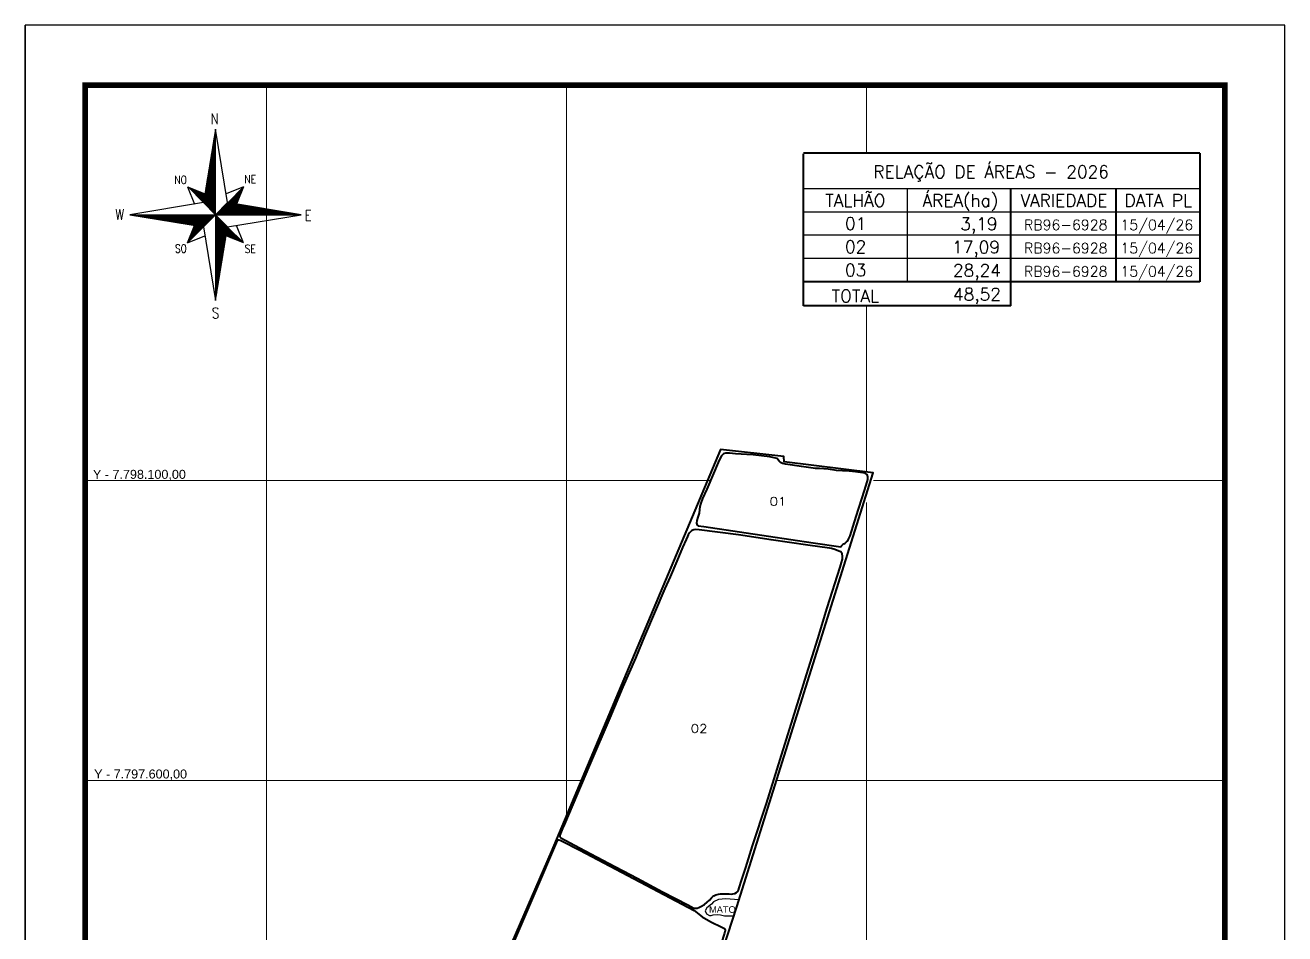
# Model space of a CAD drawing. Header units: millimetres. Extents: x 728997 to 731098, y 7795889 to 7798859.
# Drawn here: x 728997 to 731097, y 7797344 to 7798859 of the extents above; entities that cross this region are included whole.
import ezdxf
from ezdxf.enums import TextEntityAlignment as Align

# ---------------------------------------------------------------- set-up
doc = ezdxf.new("R2010")
doc.units = ezdxf.units.MM
doc.linetypes.add('LIN0', pattern=[0])
for name, color, linetype, lineweight in [('0114000536', 1, 'Continuous', 40), ('0114000536001', 5, 'Continuous', 40), ('0114000536002', 5, 'Continuous', 40), ('0114000536003', 5, 'Continuous', 40), ('MALHA', 253, 'Continuous', 13)]:
    doc.layers.add(name, color=color, linetype=linetype, lineweight=lineweight)
for name, color, linetype in [('MARGEM', 5, 'Continuous'), ('MATO', 3, 'Continuous'), ('QUADRO_DE_AREAS_CANA_2026', 7, 'Continuous'), ('SETA_NORTE', 3, 'Continuous'), ('TEXTO', 7, 'Continuous'), ('TEXTO_TALHÕES', 7, 'Continuous')]:
    doc.layers.add(name, color=color, linetype=linetype)
doc.styles.add('ROMANS', font='romans', dxfattribs={"height": 0.2})
doc.styles.add('SIMPLEX', font='simplex', dxfattribs={"height": 0.2})
doc.styles.add('tGArial11', font='arial.ttf', dxfattribs={"height": 0.0017})

# ---------------------------------------------------------------- blocks, each defined once
blk = doc.blocks.new('A$C7F984228')
at = {"layer": 'SETA_NORTE', "linetype": 'Continuous'}
h = blk.add_hatch(dxfattribs=at)
h.set_pattern_fill('ANSI31', color=256, scale=5, angle=-90, style=0)
h.set_pattern_definition([(315, (-7849212.488, 504478.853), (11.22532015, 11.22532015), [])])
h.paths.add_polyline_path([(2671, 3542), (2716, 3816), (2183, 4030)])
h = blk.add_hatch(dxfattribs=at)
h.set_pattern_fill('ANSI31', color=256, scale=5, angle=180, style=0)
h.set_pattern_definition([(225, (504349.028, 7855425.992), (11.22532015, -11.22532015), [])])
h.paths.add_polyline_path([(3412, 3542), (3686, 3497), (3900, 4030)])
h = blk.add_hatch(dxfattribs=at)
h.set_pattern_fill('ANSI31', color=256, scale=5, style=0)
h.set_pattern_definition([(45, (-498265.35, -7849082.662), (-11.22532015, 11.22532015), [])])
h.paths.add_polyline_path([(2671, 2801), (2397, 2846), (2183, 2313)])
h = blk.add_hatch(dxfattribs=at)
h.set_pattern_fill('ANSI31', color=256, scale=5, angle=90, style=0)
h.set_pattern_definition([(135, (7855296.166, -498135.524), (-11.22532015, -11.22532015), [])])
h.paths.add_polyline_path([(3412, 2801), (3367, 2527), (3900, 2313)])
for p, q in [((2967, 5339), (3042, 5413)), ((2972, 5366), (3042, 5437)), ((2976, 5394), (3042, 5460)), ((2981, 5422), (3042, 5483)), ((2985, 5450), (3042, 5506)), ((2990, 5477), (3042, 5529)), ((2994, 5505), (3042, 5552)), ((2999, 5533), (3042, 5576)), ((3004, 5561), (3042, 5599)), ((3008, 5588), (3042, 5622)), ((3013, 5616), (3042, 5645)), ((3017, 5644), (3042, 5668)), ((3022, 5671), (3042, 5691)), ((3026, 5699), (3042, 5715)), ((3031, 5727), (3042, 5738)), ((3036, 5755), (3042, 5761)), ((3040, 5782), (3042, 5784)), ((2889, 4867), (3042, 5020)), ((2894, 4895), (3042, 5043)), ((2899, 4923), (3042, 5066)), ((2903, 4950), (3042, 5089)), ((2908, 4978), (3042, 5112)), ((2912, 5006), (3042, 5135)), ((2917, 5034), (3042, 5159)), ((2921, 5061), (3042, 5182)), ((2926, 5089), (3042, 5205)), ((2931, 5117), (3042, 5228)), ((2935, 5145), (3042, 5251)), ((2940, 5172), (3042, 5274)), ((2944, 5200), (3042, 5298)), ((2949, 5228), (3042, 5321)), ((2953, 5255), (3042, 5344)), ((2958, 5283), (3042, 5367)), ((2963, 5311), (3042, 5390)), ((2816, 4423), (3042, 4649)), ((2821, 4451), (3042, 4672)), ((2825, 4479), (3042, 4695)), ((2830, 4507), (3042, 4718)), ((2835, 4534), (3042, 4742)), ((2839, 4562), (3042, 4765)), ((2844, 4590), (3042, 4788)), ((2848, 4618), (3042, 4811)), ((2853, 4645), (3042, 4834)), ((2857, 4673), (3042, 4857)), ((2862, 4701), (3042, 4881)), ((2867, 4729), (3042, 4904)), ((2871, 4756), (3042, 4927)), ((2876, 4784), (3042, 4950)), ((2880, 4812), (3042, 4973)), ((2885, 4839), (3042, 4996)), ((2739, 3952), (3042, 4255)), ((2743, 3980), (3042, 4278)), ((2748, 4007), (3042, 4301)), ((2752, 4035), (3042, 4325)), ((2757, 4063), (3042, 4348)), ((2762, 4091), (3042, 4371)), ((2766, 4118), (3042, 4394)), ((2771, 4146), (3042, 4417)), ((2775, 4174), (3042, 4440)), ((2780, 4202), (3042, 4464)), ((2784, 4229), (3042, 4487)), ((2789, 4257), (3042, 4510)), ((2794, 4285), (3042, 4533)), ((2798, 4313), (3042, 4556)), ((2803, 4340), (3042, 4579)), ((2807, 4368), (3042, 4603)), ((2812, 4396), (3042, 4626)), ((2183, 4030), (2716, 3816)), ((2183, 4030), (2397, 3497)), ((2674, 3540), (3042, 3908)), ((2675, 3564), (3042, 3931)), ((2679, 3591), (3042, 3954)), ((2684, 3619), (3042, 3977)), ((2685, 3528), (3042, 3885)), ((2688, 3647), (3042, 4000)), ((2693, 3675), (3042, 4024)), ((2697, 3517), (3042, 3861)), ((2698, 3702), (3042, 4047)), ((2702, 3730), (3042, 4070)), ((2707, 3758), (3042, 4093)), ((2711, 3786), (3042, 4116)), ((2716, 3813), (3042, 4139)), ((2720, 3841), (3042, 4163)), ((2725, 3869), (3042, 4186)), ((2730, 3897), (3042, 4209)), ((2734, 3924), (3042, 4232)), ((3900, 4030), (3367, 3816)), ((3900, 4030), (3686, 3497)), ((2709, 3505), (3042, 3838)), ((2720, 3493), (3042, 3815)), ((2732, 3482), (3042, 3792)), ((2743, 3470), (3042, 3769)), ((2755, 3459), (3042, 3746)), ((2766, 3447), (3042, 3722)), ((2778, 3435), (3042, 3699)), ((2790, 3424), (3042, 3676)), ((2801, 3412), (3042, 3653)), ((2813, 3401), (3042, 3630)), ((2824, 3389), (3042, 3607)), ((2836, 3378), (3042, 3583)), ((2848, 3366), (3042, 3560)), ((2859, 3354), (3042, 3537)), ((2871, 3343), (3042, 3514)), ((2882, 3331), (3042, 3491)), ((3047, 3172), (3417, 3542)), ((3070, 3172), (3437, 3538)), ((3093, 3172), (3457, 3535)), ((3117, 3172), (3477, 3532)), ((3140, 3172), (3497, 3528)), ((3163, 3172), (3516, 3525)), ((3186, 3172), (3536, 3522)), ((3209, 3172), (3556, 3519)), ((3232, 3172), (3576, 3515)), ((3256, 3172), (3596, 3512)), ((3279, 3172), (3616, 3509)), ((3302, 3172), (3636, 3506)), ((3325, 3172), (3656, 3502)), ((3348, 3172), (3676, 3499)), ((3371, 3172), (3695, 3496)), ((3395, 3172), (3715, 3492)), ((3418, 3172), (3735, 3489)), ((3441, 3172), (3755, 3486)), ((3464, 3172), (3775, 3483)), ((3487, 3172), (3795, 3479)), ((3510, 3172), (3815, 3476)), ((3534, 3172), (3835, 3473)), ((428, 3170), (429, 3172)), ((448, 3167), (453, 3172)), ((468, 3164), (476, 3172)), ((488, 3161), (499, 3172)), ((508, 3157), (522, 3172)), ((528, 3154), (545, 3172)), ((548, 3151), (568, 3172)), ((567, 3148), (592, 3172)), ((587, 3144), (615, 3172)), ((607, 3141), (638, 3172)), ((627, 3138), (661, 3172)), ((647, 3134), (684, 3172)), ((667, 3131), (707, 3172)), ((687, 3128), (731, 3172)), ((707, 3125), (754, 3172)), ((727, 3121), (777, 3172)), ((746, 3118), (800, 3172)), ((766, 3115), (823, 3172)), ((786, 3112), (846, 3172)), ((806, 3108), (870, 3172)), ((826, 3105), (893, 3172)), ((846, 3102), (916, 3172)), ((866, 3098), (939, 3172)), ((886, 3095), (962, 3172)), ((906, 3092), (985, 3172)), ((925, 3089), (1009, 3172)), ((945, 3085), (1032, 3172)), ((965, 3082), (1055, 3172)), ((985, 3079), (1078, 3172)), ((1005, 3075), (1101, 3172)), ((1025, 3072), (1124, 3172)), ((1045, 3069), (1148, 3172)), ((1065, 3066), (1171, 3172)), ((1085, 3062), (1194, 3172)), ((1104, 3059), (1217, 3172)), ((1124, 3056), (1240, 3172)), ((1144, 3053), (1263, 3172)), ((1164, 3049), (1287, 3172)), ((1184, 3046), (1310, 3172)), ((1204, 3043), (1333, 3172)), ((1224, 3039), (1356, 3172)), ((1244, 3036), (1379, 3172)), ((1264, 3033), (1402, 3172)), ((1283, 3030), (1426, 3172)), ((1303, 3026), (1449, 3172)), ((1323, 3023), (1472, 3172)), ((1343, 3020), (1495, 3172)), ((1363, 3017), (1518, 3172)), ((1383, 3013), (1541, 3172)), ((1403, 3010), (1565, 3172)), ((1423, 3007), (1588, 3172)), ((1443, 3003), (1611, 3172)), ((1462, 3000), (1634, 3172)), ((1482, 2997), (1657, 3172)), ((1502, 2994), (1680, 3172)), ((1522, 2990), (1704, 3172)), ((1542, 2987), (1727, 3172)), ((1562, 2984), (1750, 3172)), ((1582, 2980), (1773, 3172)), ((1602, 2977), (1796, 3172)), ((1622, 2974), (1819, 3172)), ((1641, 2971), (1843, 3172)), ((1661, 2967), (1866, 3172)), ((1681, 2964), (1889, 3172)), ((1701, 2961), (1912, 3172)), ((1721, 2958), (1935, 3172)), ((1741, 2954), (1958, 3172)), ((1761, 2951), (1982, 3172)), ((1781, 2948), (2005, 3172)), ((1801, 2944), (2028, 3172)), ((1820, 2941), (2051, 3172)), ((1840, 2938), (2074, 3172)), ((1860, 2935), (2097, 3172)), ((1880, 2931), (2120, 3172)), ((1900, 2928), (2144, 3172)), ((1920, 2925), (2167, 3172)), ((1940, 2921), (2190, 3172)), ((1960, 2918), (2213, 3172)), ((1980, 2915), (2236, 3172)), ((1999, 2912), (2259, 3172)), ((2019, 2908), (2283, 3172)), ((2039, 2905), (2306, 3172)), ((2059, 2902), (2329, 3172)), ((2079, 2899), (2352, 3172)), ((2099, 2895), (2375, 3172)), ((2119, 2892), (2398, 3172)), ((2139, 2889), (2422, 3172)), ((2159, 2885), (2445, 3172)), ((2178, 2882), (2468, 3172)), ((3042, 3172), (2183, 2313)), ((2198, 2879), (2491, 3172)), ((2218, 2876), (2514, 3172)), ((2238, 2872), (2537, 3172)), ((2258, 2869), (2561, 3172)), ((2278, 2866), (2584, 3172)), ((2298, 2863), (2607, 3172)), ((2318, 2859), (2630, 3172)), ((2338, 2856), (2653, 3172)), ((2357, 2853), (2676, 3172)), ((2377, 2849), (2700, 3172)), ((2397, 2846), (2723, 3172)), ((2417, 2843), (2746, 3172)), ((2437, 2840), (2769, 3172)), ((2457, 2836), (2792, 3172)), ((2477, 2833), (2815, 3172)), ((2497, 2830), (2839, 3172)), ((2517, 2826), (2862, 3172)), ((2536, 2823), (2885, 3172)), ((2556, 2820), (2908, 3172)), ((2576, 2817), (2931, 3172)), ((2596, 2813), (2954, 3172)), ((2616, 2810), (2978, 3172)), ((2636, 2807), (3001, 3172)), ((2656, 2804), (3024, 3172)), ((2894, 3320), (3042, 3468)), ((2905, 3308), (3042, 3444)), ((2917, 3296), (3042, 3421)), ((2929, 3285), (3042, 3398)), ((2940, 3273), (3042, 3375)), ((2952, 3262), (3042, 3352)), ((2963, 3250), (3042, 3329)), ((2975, 3239), (3042, 3305)), ((2987, 3227), (3042, 3282)), ((2998, 3215), (3042, 3259)), ((3010, 3204), (3042, 3236)), ((3021, 3192), (3042, 3213)), ((3033, 3181), (3042, 3190)), ((3042, 3166), (3044, 3169)), ((3042, 3143), (3056, 3157)), ((3042, 3120), (3068, 3146)), ((3042, 3097), (3079, 3134)), ((3042, 3074), (3091, 3123)), ((3042, 3051), (3102, 3111)), ((3042, 3027), (3114, 3100)), ((3042, 3004), (3126, 3088)), ((3557, 3172), (3855, 3469)), ((3580, 3172), (3874, 3466)), ((3603, 3172), (3894, 3463)), ((3626, 3172), (3914, 3460)), ((3649, 3172), (3934, 3456)), ((3673, 3172), (3954, 3453)), ((3696, 3172), (3974, 3450)), ((3719, 3172), (3994, 3447)), ((3742, 3172), (4014, 3443)), ((3765, 3172), (4034, 3440)), ((3788, 3172), (4053, 3437)), ((3812, 3172), (4073, 3433)), ((3835, 3172), (4093, 3430)), ((3858, 3172), (4113, 3427)), ((3881, 3172), (4133, 3424)), ((3904, 3172), (4153, 3420)), ((3927, 3172), (4173, 3417)), ((3951, 3172), (4193, 3414)), ((3974, 3172), (4213, 3411)), ((3997, 3172), (4232, 3407)), ((4020, 3172), (4252, 3404)), ((4043, 3172), (4272, 3401)), ((4066, 3172), (4292, 3397)), ((4090, 3172), (4312, 3394)), ((4113, 3172), (4332, 3391)), ((4136, 3172), (4352, 3388)), ((4159, 3172), (4372, 3384)), ((4182, 3172), (4392, 3381)), ((4205, 3172), (4411, 3378)), ((4228, 3172), (4431, 3374)), ((4252, 3172), (4451, 3371)), ((4275, 3172), (4471, 3368)), ((4298, 3172), (4491, 3365)), ((4321, 3172), (4511, 3361)), ((4344, 3172), (4531, 3358)), ((4367, 3172), (4551, 3355)), ((4391, 3172), (4571, 3352)), ((4414, 3172), (4590, 3348)), ((4437, 3172), (4610, 3345)), ((4460, 3172), (4630, 3342)), ((4483, 3172), (4650, 3338)), ((4506, 3172), (4670, 3335)), ((4530, 3172), (4690, 3332)), ((4553, 3172), (4710, 3329)), ((4576, 3172), (4730, 3325)), ((4599, 3172), (4750, 3322)), ((4622, 3172), (4769, 3319)), ((4645, 3172), (4789, 3316)), ((4669, 3172), (4809, 3312)), ((4692, 3172), (4829, 3309)), ((4715, 3172), (4849, 3306)), ((4738, 3172), (4869, 3302)), ((4761, 3172), (4889, 3299)), ((4784, 3172), (4909, 3296)), ((4808, 3172), (4929, 3293)), ((4831, 3172), (4948, 3289)), ((4854, 3172), (4968, 3286)), ((4877, 3172), (4988, 3283)), ((4900, 3172), (5008, 3279)), ((4923, 3172), (5028, 3276)), ((4947, 3172), (5048, 3273)), ((4970, 3172), (5068, 3270)), ((4993, 3172), (5088, 3266)), ((5016, 3172), (5108, 3263)), ((5039, 3172), (5127, 3260)), ((5062, 3172), (5147, 3257)), ((5086, 3172), (5167, 3253)), ((5109, 3172), (5187, 3250)), ((5132, 3172), (5207, 3247)), ((5155, 3172), (5227, 3243)), ((5178, 3172), (5247, 3240)), ((5201, 3172), (5267, 3237)), ((5225, 3172), (5287, 3234)), ((5248, 3172), (5306, 3230)), ((5271, 3172), (5326, 3227)), ((5294, 3172), (5346, 3224)), ((5317, 3172), (5366, 3221)), ((5340, 3172), (5386, 3217)), ((5364, 3172), (5406, 3214)), ((5387, 3172), (5426, 3211)), ((5410, 3172), (5446, 3207)), ((5433, 3172), (5466, 3204)), ((5456, 3172), (5485, 3201)), ((5479, 3172), (5505, 3198)), ((5503, 3172), (5525, 3194)), ((5526, 3172), (5545, 3191)), ((5549, 3172), (5565, 3188)), ((5572, 3172), (5585, 3184)), ((5595, 3172), (5605, 3181)), ((5618, 3172), (5625, 3178)), ((5642, 3172), (5645, 3175)), ((2183, 2313), (2397, 2846)), ((3042, 2981), (3137, 3076)), ((3042, 2958), (3149, 3065)), ((3042, 2935), (3160, 3053)), ((3042, 2912), (3172, 3042)), ((3042, 2888), (3183, 3030)), ((3042, 2865), (3195, 3018)), ((3042, 2842), (3207, 3007)), ((3042, 2819), (3218, 2995)), ((3042, 2796), (3230, 2984)), ((3042, 2773), (3241, 2972)), ((3042, 2749), (3253, 2961)), ((3042, 2726), (3265, 2949)), ((3042, 2703), (3276, 2937)), ((3042, 2680), (3288, 2926)), ((3042, 2657), (3299, 2914)), ((3042, 2634), (3311, 2903)), ((3042, 2610), (3322, 2891)), ((3042, 2587), (3334, 2879)), ((3042, 2564), (3346, 2868)), ((3042, 2541), (3357, 2856)), ((3042, 2518), (3369, 2845)), ((3042, 2495), (3380, 2833)), ((3042, 2471), (3392, 2822)), ((3042, 2448), (3404, 2810)), ((3042, 2425), (3411, 2795)), ((3042, 2402), (3407, 2767)), ((3042, 2379), (3402, 2739)), ((3042, 2356), (3398, 2712)), ((3900, 2313), (3686, 2846)), ((2183, 2313), (2716, 2527)), ((3042, 2332), (3393, 2684)), ((3042, 2309), (3389, 2656)), ((3042, 2286), (3384, 2628)), ((3042, 2263), (3379, 2601)), ((3042, 2240), (3375, 2573)), ((3042, 2217), (3370, 2545)), ((3042, 2193), (3366, 2517)), ((3042, 2170), (3361, 2490)), ((3042, 2147), (3357, 2462)), ((3042, 2124), (3352, 2434)), ((3042, 2101), (3347, 2406)), ((3042, 2078), (3343, 2379)), ((3042, 2055), (3338, 2351)), ((3042, 2031), (3334, 2323)), ((3900, 2313), (3367, 2527)), ((3042, 2008), (3329, 2296)), ((3042, 1985), (3325, 2268)), ((3042, 1962), (3320, 2240)), ((3042, 1939), (3316, 2212)), ((3042, 1916), (3311, 2185)), ((3042, 1892), (3306, 2157)), ((3042, 1869), (3302, 2129)), ((3042, 1846), (3297, 2101)), ((3042, 1823), (3293, 2074)), ((3042, 1800), (3288, 2046)), ((3042, 1777), (3284, 2018)), ((3042, 1753), (3279, 1990)), ((3042, 1730), (3274, 1963)), ((3042, 1707), (3270, 1935)), ((3042, 1684), (3265, 1907)), ((3042, 1661), (3261, 1880)), ((3042, 1638), (3256, 1852)), ((3042, 1614), (3252, 1824)), ((3042, 1591), (3247, 1796)), ((3042, 1568), (3242, 1769)), ((3042, 1545), (3238, 1741)), ((3042, 1522), (3233, 1713)), ((3042, 1499), (3229, 1685)), ((3042, 1475), (3224, 1658)), ((3042, 1452), (3220, 1630)), ((3042, 1429), (3215, 1602)), ((3042, 1406), (3210, 1575)), ((3042, 1383), (3206, 1547)), ((3042, 1360), (3201, 1519)), ((3042, 1336), (3197, 1491)), ((3042, 1313), (3192, 1464)), ((3042, 1290), (3188, 1436)), ((3042, 1267), (3183, 1408)), ((3042, 1244), (3178, 1380)), ((3042, 1221), (3174, 1353)), ((3042, 1197), (3169, 1325)), ((3042, 1174), (3165, 1297)), ((3042, 1151), (3160, 1269)), ((3042, 1128), (3156, 1242)), ((3042, 1105), (3151, 1214)), ((3042, 1082), (3146, 1186)), ((3042, 1058), (3142, 1159)), ((3042, 1035), (3137, 1131)), ((3042, 1012), (3133, 1103)), ((3042, 989), (3128, 1075)), ((3042, 966), (3124, 1048)), ((3042, 943), (3119, 1020)), ((3042, 919), (3115, 992)), ((3042, 896), (3110, 964)), ((3042, 873), (3105, 937)), ((3042, 850), (3101, 909)), ((3042, 827), (3096, 881)), ((3042, 804), (3092, 853)), ((3042, 780), (3087, 826)), ((3042, 757), (3083, 798)), ((3042, 734), (3078, 770)), ((3042, 711), (3073, 743)), ((3042, 688), (3069, 715)), ((3042, 665), (3064, 687)), ((3042, 641), (3060, 659)), ((3042, 618), (3055, 632)), ((3042, 595), (3051, 604)), ((3042, 572), (3046, 576))]:
    blk.add_line(p, q, dxfattribs=at)
blk.add_lwpolyline([(3412, 2801), (5663, 3172), (3412, 3542), (3042, 5792), (2671, 3542), (421, 3172), (2671, 2801), (3042, 551)], close=True, dxfattribs=at)
for points in [[(3042, 3172), (3042, 5792)], [(3042, 3172), (2671, 3542)], [(3042, 3172), (3412, 3542)], [(421, 3172), (5663, 3172)], [(3042, 3172), (2671, 2801)], [(3042, 3172), (3412, 2801)], [(3042, 3172), (3042, 551)]]:
    blk.add_lwpolyline(points, dxfattribs=at)
at = {"layer": 'TEXTO', "color": 7, "lineweight": 30, "style": 'ROMANS', "width": 0.8}
for s, height, p in [('N ', 325, (2890, 5949)), ('NO', 250, (1784, 4117)), ('NE', 250, (3926, 4135)), ('W', 325, (-25, 3016)), ('E', 325, (5767, 2986)), ('SO', 250, (1801, 2010)), ('SE', 250, (3938, 2001)), ('S', 325, (2930, 0))]:
    blk.add_text(s, height=height, dxfattribs=at).set_placement(p)

msp = doc.modelspace()

# ---------------------------------------------------------------- linework, layer by layer
at = {"layer": '0114000536', "linetype": 'Continuous'}
msp.add_lwpolyline([(729640.7, 7796617.8), (729642.3, 7796609.9), (729650.1, 7796604.8), (729665.2, 7796602.4), (729950, 7796670.2), (730183.7, 7797389.3), (730411.2, 7798112.6), (730262.9, 7798131.1), (730262.4, 7798140.2), (730156.9, 7798151.8), (729874.1, 7797481), (729573.8, 7796788.2), (729585.9, 7796781), (729589, 7796779.4), (729592.8, 7796777.6), (729602.1, 7796773.6), (729628, 7796762.6), (729653.8, 7796751.8), (729660.3, 7796748.8), (729666.9, 7796742.9), (729669.1, 7796732.2), (729666.5, 7796708), (729659, 7796675)], close=True, dxfattribs=at)
at = {"layer": '0114000536001'}
msp.add_lwpolyline([(730357.1, 7797989.2), (730358.4, 7797991.2), (730360.7, 7797993.5), (730362.3, 7797994.4), (730364.7, 7797995.7), (730366.8, 7797997.6), (730368.7, 7797999.5), (730370.3, 7798002.1), (730373, 7798007.7), (730383, 7798040.1), (730396.6, 7798083.3), (730401.2, 7798097.6), (730402.1, 7798101.5), (730402.2, 7798105.5), (730401.6, 7798108.3), (730400.4, 7798110.3), (730398.1, 7798112), (730393.7, 7798112.8), (730381.6, 7798114.5), (730371.4, 7798115.7), (730360.1, 7798116.1), (730350.3, 7798116.8), (730336.2, 7798118.8), (730321.6, 7798119.8), (730315, 7798120), (730291.9, 7798123.2), (730264.9, 7798127), (730260.2, 7798128.1), (730256.9, 7798129.9), (730254.2, 7798132.3), (730252.4, 7798134.9), (730250.9, 7798136.7), (730246.3, 7798137.9), (730239.1, 7798139.2), (730224.8, 7798141.1), (730211.1, 7798142.6), (730200.7, 7798143.2), (730181.7, 7798144.7), (730171.5, 7798145.7), (730165.3, 7798145.7), (730161.9, 7798144.4), (730158.5, 7798141.2), (730154.6, 7798133.9), (730133.8, 7798085.7), (730126.8, 7798069.9), (730123.8, 7798062), (730122.4, 7798056.5), (730121.8, 7798051.6), (730121, 7798045.7), (730119, 7798039), (730117.1, 7798033.6), (730116.6, 7798029.1), (730117.7, 7798025.7), (730119.7, 7798024.6), (730128.9, 7798023.1), (730236.7, 7798007.2), (730311, 7797995.9)], close=True, dxfattribs=at)
at = {"layer": '0114000536002'}
msp.add_lwpolyline([(729890.2, 7797504.6), (729921.6, 7797487.9), (729969.8, 7797462.4), (730017.7, 7797437), (730060.2, 7797414.5), (730102.1, 7797392.6), (730112, 7797387.4), (730113.3, 7797387.1), (730115, 7797387), (730117.8, 7797387.2), (730120.6, 7797388.3), (730123.8, 7797389.7), (730130.2, 7797393.5), (730134.6, 7797397.3), (730138.4, 7797400.7), (730141.7, 7797404.5), (730143.7, 7797406.5), (730145.5, 7797407.7), (730148.7, 7797409.2), (730153.3, 7797410.3), (730156.6, 7797410.8), (730162.4, 7797411), (730167.4, 7797411), (730171.1, 7797410.8), (730174.6, 7797410.7), (730177.4, 7797411), (730180.7, 7797411.7), (730183.2, 7797413.4), (730185.3, 7797415.2), (730186.6, 7797417.3), (730188, 7797421), (730191.6, 7797433.2), (730198.7, 7797455), (730210.2, 7797490.8), (730233.1, 7797561.4), (730256, 7797634.8), (730277.3, 7797702.5), (730300, 7797776), (730318.7, 7797835.9), (730334.4, 7797887.6), (730356.1, 7797955.5), (730358.5, 7797963.3), (730359.8, 7797968.9), (730360.2, 7797974), (730359.6, 7797978), (730357.3, 7797981), (730354.1, 7797982.5), (730347.2, 7797985.2), (730341.7, 7797986.5), (730338.2, 7797987.1), (730302.3, 7797992.4), (730241.4, 7798001.1), (730186.4, 7798009.2), (730121.3, 7798017.6), (730114.9, 7798018.2), (730112.3, 7798017.9), (730110.5, 7798017.4), (730108.5, 7798016), (730106.9, 7798014.7), (730105.1, 7798012.7), (730103, 7798009.5), (730101.5, 7798006.5), (730099.6, 7798001.9), (730093.4, 7797988.2), (730084, 7797965.3), (730072.6, 7797939.2), (730063.8, 7797919.8), (730029.9, 7797840.5), (730014.7, 7797803.8), (729994, 7797755.9), (729972.1, 7797704.6), (729938, 7797625.6), (729896.4, 7797527), (729893.2, 7797519.8), (729890, 7797511.5), (729888.8, 7797508.6), (729888.7, 7797507.5), (729888.9, 7797506.1), (729889.5, 7797505.3)], close=True, dxfattribs=at)
at = {"layer": '0114000536003'}
msp.add_lwpolyline([(729813.9, 7797334), (729848.8, 7797415.3), (729884.8, 7797499.7), (729885.3, 7797500.8), (729886.1, 7797501.2), (729887.3, 7797501.2), (729889.4, 7797500.6), (729892.9, 7797499.1), (729922.4, 7797483.8), (730112.5, 7797383), (730125.9, 7797372.9), (730140.6, 7797364.6), (730158.9, 7797355.7), (730162.4, 7797354), (730163.4, 7797353.2), (730164.1, 7797352.1), (730164.3, 7797350.7), (730164.2, 7797349.2), (730164, 7797348), (730163.2, 7797345.4), (730120.6, 7797212.8)], dxfattribs=at)
at = {"layer": 'MALHA', "color": 252}
for points in [[(729400, 7796223.4), (729400, 7798759)], [(729900, 7797539.8), (729900, 7798759)], [(730400, 7798645.5), (730400, 7798759)], [(730400, 7798113.1), (730400, 7798391.3)], [(729097.5, 7798100), (730139.5, 7798100)], [(730411.7, 7798100), (730997.5, 7798100)], [(730400, 7796223.4), (730400, 7798063.5)], [(729097.5, 7797600), (729925.7, 7797600)], [(730251.8, 7797600), (730997.5, 7797600)]]:
    msp.add_lwpolyline(points, dxfattribs=at)
at = {"layer": 'MARGEM', "color": 174, "linetype": 'LIN0'}
msp.add_line((728997.5, 7795889), (728997.5, 7798859), dxfattribs=at)
at = {"layer": 'MARGEM', "color": 174, "linetype": 'LIN0', "flags": 128}
msp.add_lwpolyline([(731097.5, 7795889), (731097.5, 7798859), (728997.5, 7798859), (728997.5, 7795889)], close=True, dxfattribs=at)
at = {"layer": 'MARGEM', "color": 174, "linetype": 'LIN0', "const_width": 9.09, "flags": 128}
msp.add_lwpolyline([(730997.5, 7796223.4), (730997.5, 7798759), (729097.5, 7798759), (729097.5, 7796223.4)], close=True, dxfattribs=at)
at = {"layer": 'MATO'}
msp.add_lwpolyline([(730187.4, 7797400.9), (730165.4, 7797402.7), (730153.6, 7797401.6), (730145.2, 7797397.6), (730141.7, 7797393.9), (730133.9, 7797387.8), (730131.3, 7797382.5), (730133.6, 7797377.7), (730138.4, 7797374.8), (730141, 7797375.2), (730144.4, 7797376.1), (730151.9, 7797376.8), (730156.9, 7797376.1), (730163.6, 7797374.5), (730173.1, 7797374.1), (730178.8, 7797374.2)], close=True, dxfattribs=at)
at = {"layer": 'QUADRO_DE_AREAS_CANA_2026', "color": 174, "linetype": 'ByBlock', "lineweight": 40}
for p, q in [((730955.7, 7798645.5), (730295, 7798645.5)), ((730295, 7798431.1), (730295, 7798644.5)), ((730955.7, 7798645.5), (730955.7, 7798431.1)), ((730640.5, 7798431.1), (730640.5, 7798586.2)), ((730815.5, 7798585.5), (730815.5, 7798431.1)), ((730955.7, 7798431.1), (730295, 7798431.1)), ((730295, 7798391.3), (730295, 7798431.1)), ((730640.5, 7798391.3), (730640.5, 7798431.1)), ((730640.5, 7798391.3), (730295, 7798391.3))]:
    msp.add_line(p, q, dxfattribs=at)
at = {"layer": 'QUADRO_DE_AREAS_CANA_2026', "linetype": 'Continuous'}
for p, q in [((730955.7, 7798586.2), (730295, 7798586.2)), ((730467.8, 7798586.2), (730467.8, 7798431.1)), ((730955.7, 7798547.4), (730295, 7798547.4)), ((730955.7, 7798508.7), (730295, 7798508.7)), ((730955.7, 7798469.9), (730295, 7798469.9))]:
    msp.add_line(p, q, dxfattribs=at)

# ---------------------------------------------------------------- block references
at = {"layer": 'SETA_NORTE', "linetype": 'ByBlock', "xscale": 0.05445000000000001, "yscale": 0.05445000000000001, "zscale": 0.05445000000000001}
msp.add_blockref('A$C7F984228', (729149.2, 7798370.3), dxfattribs=at)

# ---------------------------------------------------------------- texts
at = {"layer": 'MALHA', "color": 252, "style": 'tGArial11'}
for s, p in [('Y - 7.798.100,00', (729110.4, 7798102.8)), ('Y - 7.797.600,00', (729112.4, 7797603.3))]:
    msp.add_text(s, height=15, dxfattribs=at).set_placement(p)
at = {"layer": 'QUADRO_DE_AREAS_CANA_2026', "linetype": 'Continuous', "style": 'SIMPLEX'}
for s, height, p in [('RELAÇÃO DE ÁREAS - 2026', 20.728, (730607.9, 7798614.5)), ('TALHÃO', 20.73, (730381.4, 7798566.8)), ('ÁREA(ha)', 20.73, (730556.5, 7798566.8)), ('VARIEDADE', 20.73, (730729.2, 7798566.8)), ('DATA PL', 20.73, (730886.5, 7798566.8)), ('01', 20.73, (730381.9, 7798528.3)), ('02', 20.73, (730381.9, 7798489.6)), ('03', 20.73, (730381.9, 7798450.8)), ('TOTAL', 20.73, (730381.4, 7798407.5))]:
    msp.add_text(s, height=height, dxfattribs=at).set_placement(p, align=Align.MIDDLE_CENTER)
for s, p in [('3,19', (730618.5, 7798517.5)), ('17,09', (730622.7, 7798478.7)), ('28,24', (730624.1, 7798439.9)), ('48,52', (730624.2, 7798400.1))]:
    msp.add_text(s, height=20.73, dxfattribs=at).set_placement(p, align=Align.RIGHT)
at = {"layer": 'QUADRO_DE_AREAS_CANA_2026', "color": 7, "linetype": 'Continuous', "style": 'SIMPLEX'}
for s, p in [('RB96-6928', (730801.8, 7798517.5)), ('15/04/26', (730944.8, 7798517.5)), ('15/04/26', (730944.8, 7798478.7)), ('RB96-6928', (730801.8, 7798478.7)), ('RB96-6928', (730801.8, 7798439.9)), ('15/04/26', (730944.8, 7798439.9))]:
    msp.add_text(s, height=17.27, dxfattribs=at).set_placement(p, align=Align.RIGHT)
at = {"layer": 'TEXTO', "style": 'tGArial11'}
msp.add_text('MATO', height=11, dxfattribs=at).set_placement((730137.6, 7797379.4))
at = {"layer": 'TEXTO_TALHÕES', "style": 'ROMANS', "width": 1.166667}
for s, p in [('01', (730238.6, 7798058.1)), ('02', (730107, 7797679.6))]:
    msp.add_text(s, height=14, dxfattribs=at).set_placement(p)

doc.saveas('drawing.dxf')
